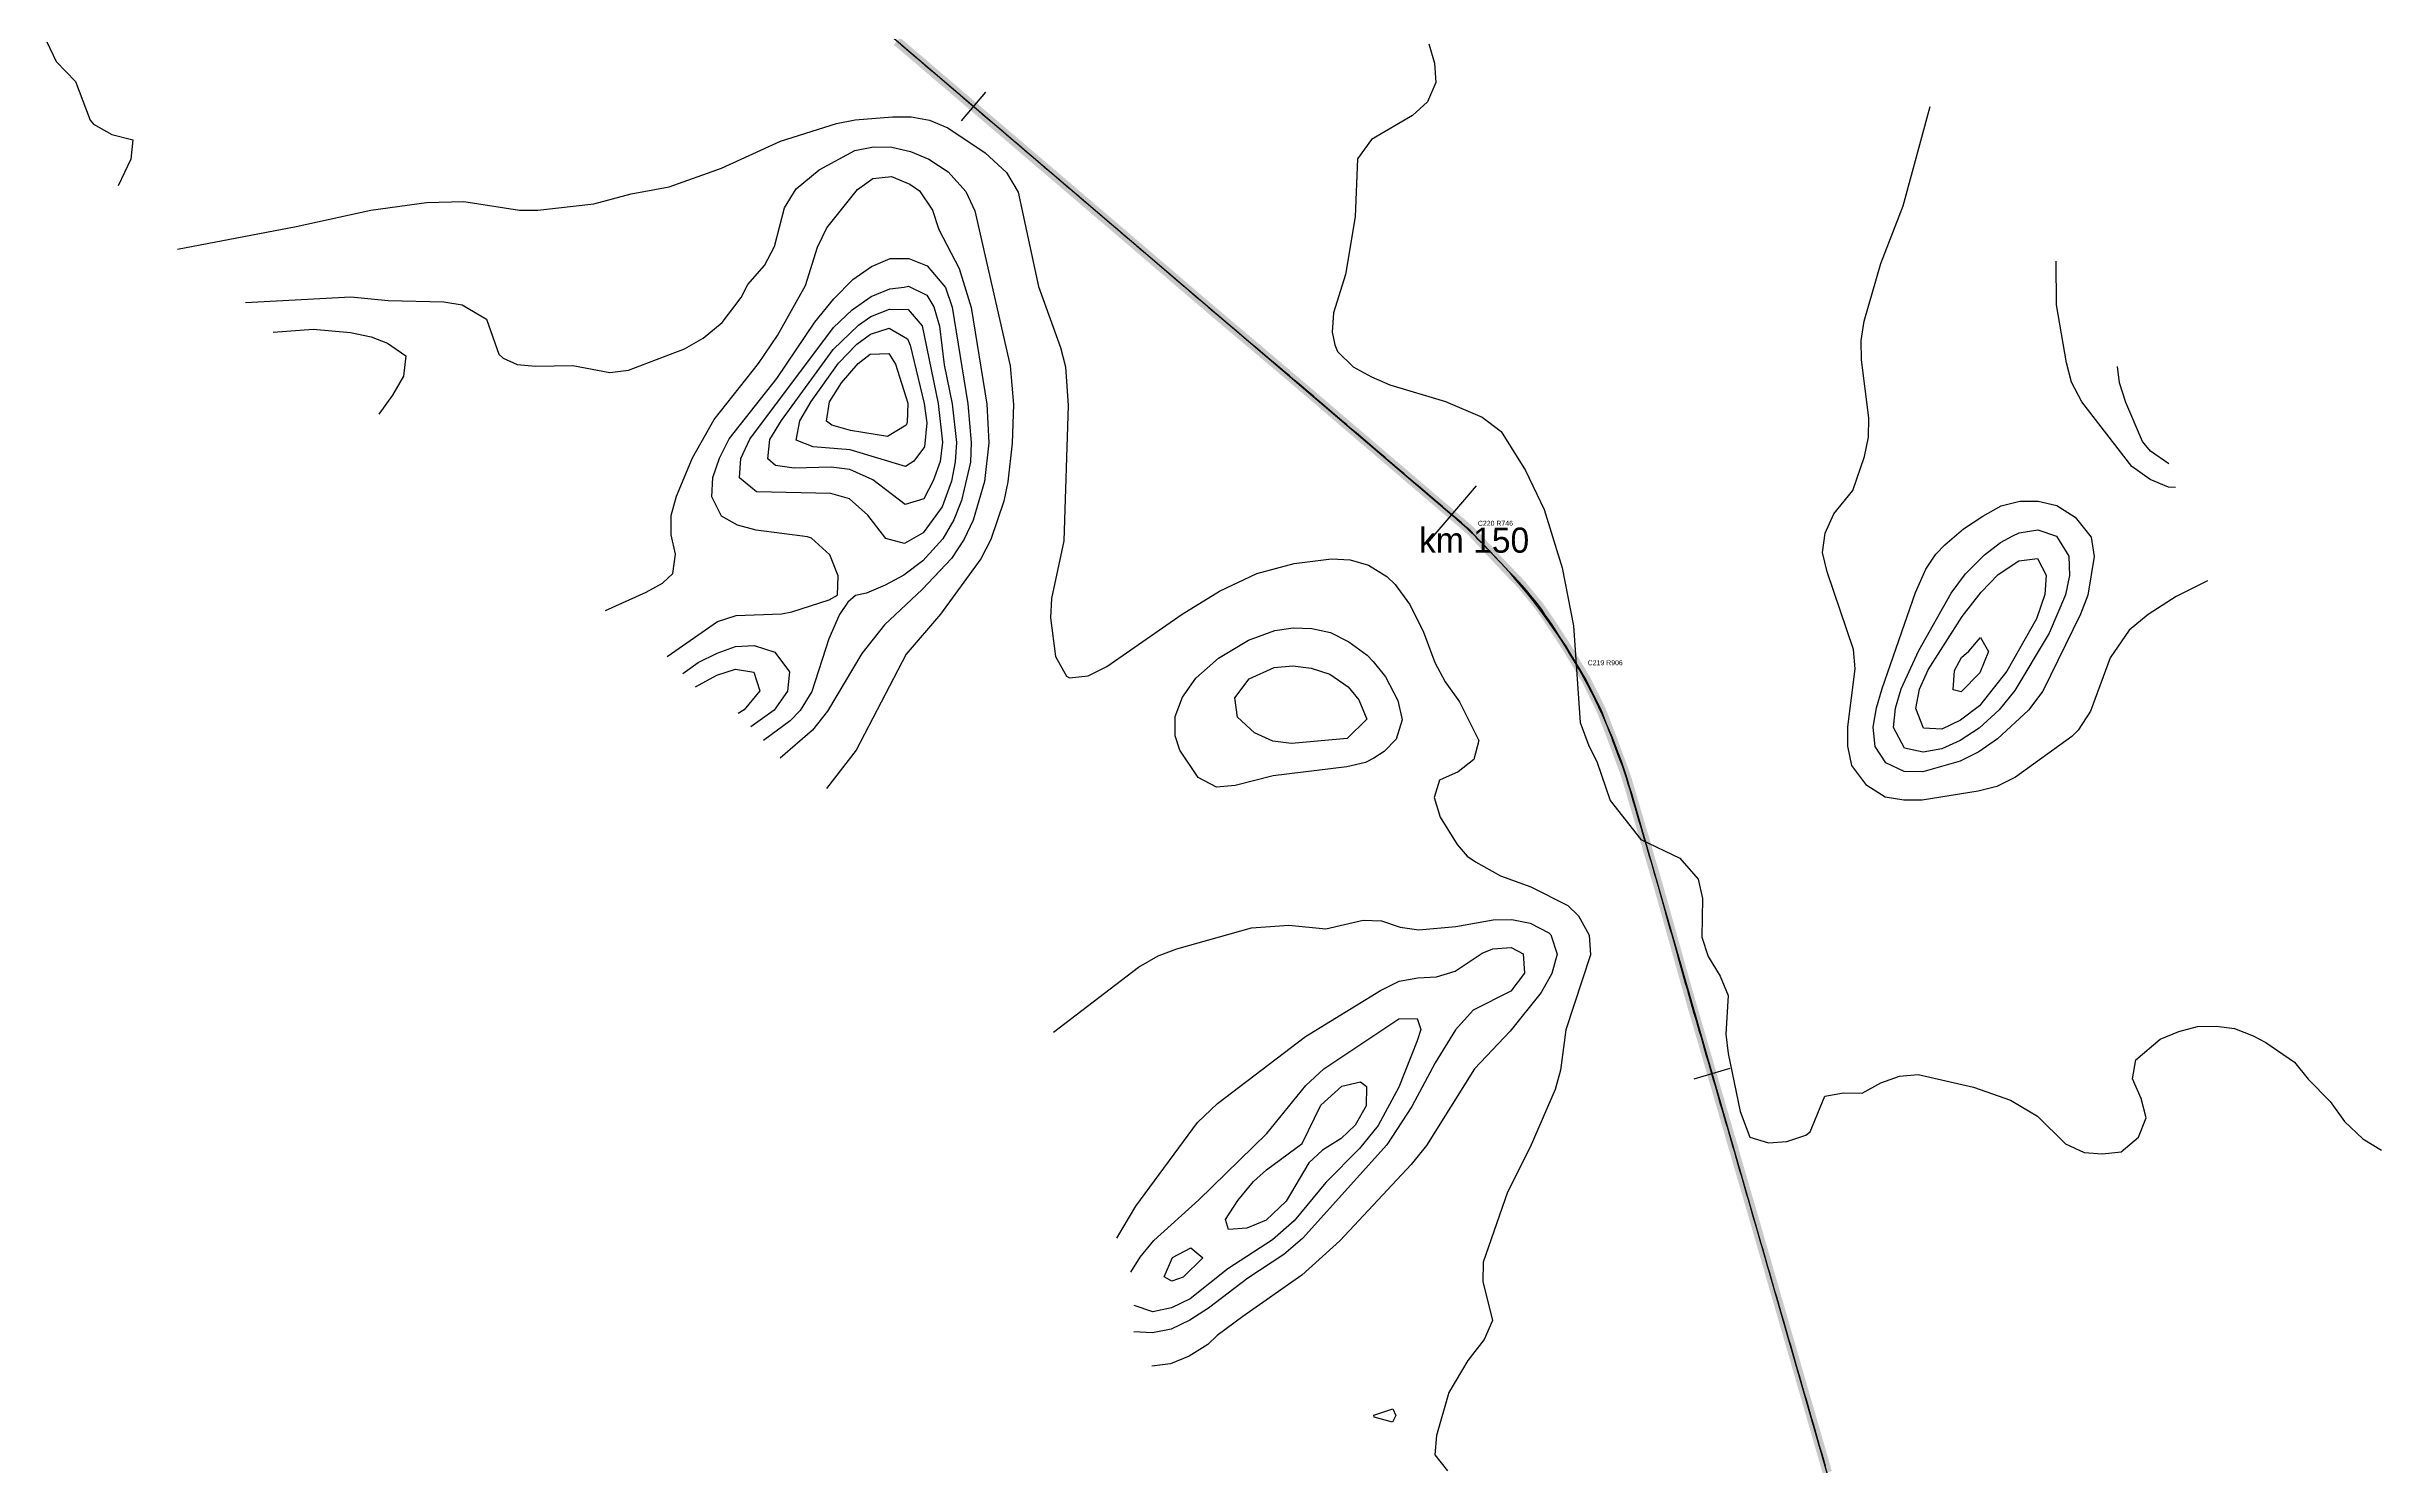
# Model space of a CAD drawing. Header units: metres. Extents: x 697254 to 930473, y 8023396 to 8227001.
# Drawn here: x 814167 to 817884, y 8095396 to 8097655 of the extents above; entities that cross this region are included whole.
import ezdxf

# ---------------------------------------------------------------- set-up
doc = ezdxf.new("R2010")
doc.units = ezdxf.units.M
for name, color, linetype in [('ALIGNMENT_FITTED', 4, 'Continuous'), ('CENTRELINE', 7, 'Continuous'), ('CHAINAGE', 7, 'Continuous'), ('CONTOUR_10M', 33, 'Continuous'), ('CONTOUR_INDEX_50M', 34, 'Continuous'), ('CURVE_LABELS', 4, 'Continuous'), ('GRADE_0-4', 3, 'Continuous')]:
    doc.layers.add(name, color=color, linetype=linetype)

msp = doc.modelspace()

# ---------------------------------------------------------------- linework, layer by layer
at = {"layer": 'ALIGNMENT_FITTED'}
for p, q in [((816404.5, 8096908.5), (814562.4, 8098482.3)), ((816479.9, 8096834.8), (816463.7, 8096852)), ((817846.4, 8092449.6), (816690.1, 8096465.3))]:
    msp.add_line(p, q, dxfattribs=at)
for centre, radius, start, end in [((815919.9, 8096341.3), 746, 43.2002, 49.491), ((815819.4, 8096214.6), 906.1, 16.0642, 43.2002)]:
    msp.add_arc(centre, radius, start, end, dxfattribs=at)
at = {"layer": 'CENTRELINE'}
msp.add_polyline3d([(816998.7, 8095394.6, 1117.7), (816996, 8095404.2, 1117.6), (816993.2, 8095413.9, 1117.7), (816990.4, 8095423.5, 1117.8), (816987.6, 8095433.1, 1117.8), (816984.8, 8095442.7, 1117.3), (816982.1, 8095452.3, 1116.8), (816979.3, 8095461.9, 1116.4), (816976.5, 8095471.6, 1116.2), (816973.7, 8095481.2, 1116.2), (816971, 8095490.8, 1116.1), (816968.2, 8095500.4, 1116.1), (816965.4, 8095510, 1116.1), (816962.6, 8095519.6, 1116.1), (816959.8, 8095529.2, 1116.4), (816957.1, 8095538.9, 1116.9), (816954.3, 8095548.5, 1117.1), (816951.5, 8095558.1, 1117), (816948.7, 8095567.7, 1116.4), (816945.9, 8095577.3, 1115.8), (816943.2, 8095586.9, 1115.3), (816940.4, 8095596.6, 1115.1), (816937.6, 8095606.2, 1114.8), (816934.8, 8095615.8, 1114.5), (816932.1, 8095625.4, 1114.3), (816929.3, 8095635, 1114.2), (816926.5, 8095644.6, 1113.9), (816923.7, 8095654.2, 1113.6), (816920.9, 8095663.9, 1113.5), (816918.2, 8095673.5, 1113.6), (816915.4, 8095683.1, 1113.6), (816912.6, 8095692.7, 1113.5), (816909.8, 8095702.3, 1113.2), (816907.1, 8095711.9, 1113), (816904.3, 8095721.5, 1113), (816901.5, 8095731.2, 1113.1), (816898.7, 8095740.8, 1113.1), (816895.9, 8095750.4, 1112.8), (816893.1, 8095760, 1112.3), (816890.4, 8095769.6, 1111.8), (816887.6, 8095779.2, 1111.6), (816884.8, 8095788.8, 1111.6), (816882, 8095798.4, 1111.6), (816879.2, 8095808.1, 1111.5), (816876.4, 8095817.7, 1111.5), (816873.6, 8095827.3, 1111.5), (816870.8, 8095836.9, 1111.4), (816868, 8095846.5, 1111.1), (816865.2, 8095856.1, 1110.8), (816862.4, 8095865.7, 1110.6), (816859.6, 8095875.3, 1110.5), (816856.8, 8095884.9, 1110.4), (816854.1, 8095894.6, 1110.4), (816851.3, 8095904.2, 1110.4), (816848.5, 8095913.8, 1110.3), (816845.7, 8095923.4, 1110.3), (816842.9, 8095933, 1110.3), (816840.1, 8095942.6, 1110.5), (816837.3, 8095952.2, 1110.6), (816834.5, 8095961.8, 1110.7), (816831.7, 8095971.4, 1111), (816828.9, 8095981.1, 1111.3), (816826.1, 8095990.7, 1111.6), (816823.3, 8096000.3, 1112.2), (816820.5, 8096009.9, 1112.8), (816817.8, 8096019.5, 1113), (816815, 8096029.1, 1112.4), (816812.2, 8096038.7, 1111.7), (816809.4, 8096048.3, 1111.2), (816806.6, 8096057.9, 1110.9), (816803.8, 8096067.6, 1110.9), (816801, 8096077.2, 1110.8), (816798.2, 8096086.8, 1110.9), (816795.4, 8096096.4, 1111.3), (816792.6, 8096106, 1111.6), (816789.8, 8096115.6, 1112), (816787, 8096125.2, 1112.2), (816784.2, 8096134.8, 1112.3), (816781.5, 8096144.4, 1112.4), (816778.7, 8096154.1, 1112), (816775.9, 8096163.7, 1111.6), (816773.2, 8096173.3, 1111.2), (816770.5, 8096182.9, 1111.1), (816767.8, 8096192.6, 1111.2), (816765.1, 8096202.2, 1111.4), (816762.4, 8096211.9, 1111.6), (816759.7, 8096221.5, 1111.7), (816757, 8096231.1, 1111.8), (816754.3, 8096240.8, 1111.8), (816751.6, 8096250.4, 1111.8), (816748.9, 8096260.1, 1111.7), (816746.2, 8096269.7, 1111.6), (816743.5, 8096279.3, 1111.9), (816740.8, 8096289, 1112.1), (816738.1, 8096298.6, 1112.4), (816735.4, 8096308.2, 1112.5), (816732.7, 8096317.9, 1112.4), (816729.9, 8096327.5, 1112.2), (816727.1, 8096337.1, 1111.7), (816724.3, 8096346.7, 1111.2), (816721.4, 8096356.3, 1110.7), (816718.6, 8096365.9, 1110.3), (816715.8, 8096375.5, 1110), (816713, 8096385.1, 1109.9), (816710.2, 8096394.7, 1109.8), (816707.3, 8096404.3, 1109.8), (816704.5, 8096413.9, 1109.8), (816701.7, 8096423.5, 1109.8), (816698.9, 8096433.1, 1109.4), (816696, 8096442.7, 1109.2), (816693.2, 8096452.3, 1108.9), (816690.4, 8096461.9, 1108.8), (816687.6, 8096471.5, 1108.7), (816684.7, 8096481.1, 1108.5), (816681.9, 8096490.7, 1108.9), (816678.7, 8096500.2, 1109.7), (816675.2, 8096509.6, 1110.2), (816671.7, 8096518.9, 1110.4), (816668.2, 8096528.3, 1110.3), (816664.7, 8096537.7, 1110.2), (816661.2, 8096547.1, 1110.1), (816657.8, 8096556.5, 1110), (816654.2, 8096565.8, 1109.9), (816650.6, 8096575.2, 1110), (816647, 8096584.5, 1109.9), (816643.4, 8096593.8, 1109.8), (816639.4, 8096603, 1109.8), (816634.9, 8096612, 1109.8), (816630.4, 8096620.9, 1109.8), (816626, 8096629.9, 1109.9), (816621.5, 8096638.8, 1110.1), (816617, 8096647.8, 1110), (816611.9, 8096656.4, 1110), (816606.8, 8096664.9, 1110), (816601.6, 8096673.5, 1110), (816596.4, 8096682.1, 1110.1), (816591.3, 8096690.7, 1110.4), (816586.1, 8096699.2, 1110.7), (816580.7, 8096707.6, 1111), (816575.2, 8096716, 1111.5), (816569.7, 8096724.4, 1112.1), (816564.3, 8096732.8, 1112.8), (816558.7, 8096741.1, 1112.6), (816553, 8096749.3, 1112.5), (816547.3, 8096757.6, 1112.6), (816541.5, 8096765.7, 1112.9), (816535.1, 8096773.4, 1113.3), (816528.8, 8096781.2, 1113.6), (816522.4, 8096788.9, 1113.9), (816516.1, 8096796.6, 1114), (816509.3, 8096804, 1114.2), (816502.4, 8096811.2, 1114.3), (816495.4, 8096818.4, 1114.4), (816488.5, 8096825.6, 1114.4), (816481.6, 8096832.9, 1114.5), (816474.8, 8096840.2, 1114.8), (816467.9, 8096847.5, 1115.3), (816461.1, 8096854.8, 1115.9), (816454.2, 8096862.1, 1116.2), (816447.4, 8096869.4, 1116.2), (816440.6, 8096876.7, 1116.2), (816433.7, 8096884, 1116.5), (816426.2, 8096890.6, 1117), (816418.6, 8096897.1, 1116.9), (816411, 8096903.6, 1116), (816403.3, 8096910.1, 1115.4), (816395.7, 8096916.6, 1114.9), (816388.1, 8096923.1, 1114.6), (816380.5, 8096929.6, 1114.4), (816372.9, 8096936.1, 1114.3), (816365.3, 8096942.6, 1114.2), (816357.7, 8096949.1, 1114.1), (816350, 8096955.6, 1114), (816342.4, 8096962.1, 1113.9), (816334.8, 8096968.6, 1113.8), (816327.2, 8096975.1, 1113.8), (816319.6, 8096981.6, 1113.9), (816312, 8096988.1, 1113.8), (816304.4, 8096994.6, 1113.7), (816296.8, 8097001.1, 1113.4), (816289.2, 8097007.6, 1113.2), (816281.6, 8097014.1, 1113), (816274, 8097020.6, 1112.8), (816266.4, 8097027.1, 1112.7), (816258.8, 8097033.6, 1112.5), (816251.2, 8097040.1, 1112.4), (816243.5, 8097046.6, 1112.3), (816235.9, 8097053.1, 1112.3), (816228.3, 8097059.6, 1112.4), (816220.7, 8097066.1, 1112.6), (816213.1, 8097072.6, 1112.7), (816205.5, 8097079.1, 1112.5), (816197.9, 8097085.6, 1112), (816190.3, 8097092.2, 1111.7), (816182.7, 8097098.7, 1111.5), (816175.1, 8097105.2, 1111.6), (816167.5, 8097111.7, 1111.6), (816159.9, 8097118.2, 1111.7), (816152.2, 8097124.6, 1111.7), (816144.6, 8097131.1, 1111.6), (816136.9, 8097137.6, 1111.6), (816129.3, 8097144, 1111.7), (816121.7, 8097150.5, 1111.8), (816114, 8097156.9, 1111.8), (816106.4, 8097163.4, 1111.8), (816098.7, 8097169.9, 1111.7), (816091.1, 8097176.3, 1112.1), (816083.4, 8097182.8, 1112.4), (816075.8, 8097189.3, 1112.5), (816068.2, 8097195.7, 1112.4), (816060.5, 8097202.2, 1112.7), (816052.9, 8097208.6, 1113.1), (816045.2, 8097215.1, 1113.3), (816037.6, 8097221.6, 1113.2), (816030, 8097228, 1113.2), (816022.3, 8097234.5, 1113.1), (816014.7, 8097241, 1113.2), (816007.1, 8097247.5, 1113.3), (815999.5, 8097254, 1113.4), (815991.9, 8097260.5, 1113.3), (815984.3, 8097267, 1113.2), (815976.7, 8097273.5, 1113.4), (815969.1, 8097280, 1113.6), (815961.5, 8097286.5, 1113.7), (815953.9, 8097293.1, 1113.7), (815946.3, 8097299.6, 1113.9), (815938.6, 8097306.1, 1114.1), (815931, 8097312.6, 1114.1), (815923.4, 8097319.1, 1114.1), (815915.8, 8097325.6, 1114.5), (815908.2, 8097332.1, 1115.1), (815900.6, 8097338.6, 1115.5), (815893, 8097345.1, 1115.5), (815885.4, 8097351.6, 1115.3), (815877.8, 8097358.1, 1115.3), (815870.2, 8097364.6, 1115.4), (815862.6, 8097371.1, 1115.3), (815855, 8097377.6, 1115.2), (815847.3, 8097384.1, 1115.1), (815839.7, 8097390.6, 1114.9), (815832.1, 8097397.1, 1115.3), (815824.5, 8097403.6, 1115.6), (815816.9, 8097410.1, 1115.7), (815809.3, 8097416.6, 1115.6), (815801.7, 8097423.1, 1115.5), (815794.1, 8097429.6, 1115.5), (815786.5, 8097436.1, 1115.5), (815778.9, 8097442.6, 1115.4), (815771.3, 8097449.1, 1115.5), (815763.6, 8097455.6, 1115.7), (815756, 8097462.1, 1115.9), (815748.4, 8097468.6, 1115.7), (815740.8, 8097475.1, 1115.7), (815733.2, 8097481.6, 1115.7), (815725.6, 8097488.1, 1115.7), (815718, 8097494.6, 1115.7), (815710.4, 8097501.1, 1115.8), (815702.8, 8097507.6, 1115.7), (815695.2, 8097514.1, 1115.3), (815687.6, 8097520.6, 1115.3), (815679.9, 8097527.1, 1115.4), (815672.3, 8097533.6, 1115.4), (815664.7, 8097540.1, 1115.2), (815657.1, 8097546.6, 1115.1), (815649.5, 8097553.1, 1115.3), (815641.9, 8097559.6, 1115.3), (815634.3, 8097566.1, 1115.2), (815626.7, 8097572.6, 1115.1), (815619.1, 8097579.1, 1114.9), (815611.5, 8097585.6, 1114.6), (815603.9, 8097592.1, 1114.3), (815596.3, 8097598.6, 1114.1), (815588.6, 8097605.1, 1113.9), (815581, 8097611.6, 1113.8), (815573.4, 8097618.1, 1113.7), (815565.8, 8097624.6, 1113.6), (815558.2, 8097631.1, 1113.4), (815550.6, 8097637.6, 1113.1), (815543, 8097644.1, 1112.9), (815535.4, 8097650.6, 1112.9), (815527.8, 8097657.1, 1112.8)], dxfattribs=at)
at = {"layer": 'CHAINAGE'}
for p, q in [((815661.4, 8097582.4), (815622.4, 8097536.8)), ((816442.3, 8096955.8), (816364.4, 8096864.4)), ((816846.6, 8096027.9), (816788.9, 8096011.1))]:
    msp.add_line(p, q, dxfattribs=at)
at = {"layer": 'CONTOUR_10M'}
for points, elevation in [([(814166.6, 8097662.3), (814181.6, 8097631.3), (814212.5, 8097599.5), (814235.8, 8097538.1), (814241.1, 8097531.7), (814270.4, 8097514.9), (814303.6, 8097506.3), (814300.8, 8097475.6), (814280.4, 8097433.4)], 1120), ([(816366.9, 8097659.4), (816376.2, 8097628.5), (816378, 8097597.7), (816365.2, 8097567.1), (816341.3, 8097545.5), (816275.6, 8097506.9), (816253.5, 8097476.5), (816249.6, 8097384.2), (816234.6, 8097292.2), (816215.5, 8097230.9), (816213.4, 8097200.2), (816217.4, 8097180.1), (816221.5, 8097169.3), (816246.4, 8097145.2), (816275.8, 8097129.3), (816305.1, 8097116.5), (816393.5, 8097090), (816452.2, 8097064.8), (816482.5, 8097042.2), (816521.1, 8096980.1), (816550.7, 8096918.1), (816579.4, 8096825.3), (816597.4, 8096732.7), (816608.2, 8096578.7), (816621.7, 8096541.7), (816634.7, 8096516.7), (816655.8, 8096454.9), (816704.4, 8096392.6), (816766.8, 8096362.7), (816796, 8096329.6), (816803, 8096298.7), (816801.9, 8096237.2), (816811.7, 8096206.3), (816831.2, 8096175.2), (816843.7, 8096144.3), (816839.9, 8096082.8), (816843.5, 8096051.9), (816862.6, 8095959.3), (816878.3, 8095918.4), (816907.7, 8095909.5), (816937.3, 8095911.8), (816967.1, 8095922), (816974.2, 8095926.9), (816997.6, 8095983.7), (817027.2, 8095989), (817056.8, 8095988.8), (817086.6, 8096004.9), (817116.4, 8096015.8), (817146, 8096018.3), (817234.4, 8095998.3), (817293.3, 8095977.4), (817336.2, 8095952), (817380.9, 8095907.8), (817410.3, 8095894), (817439.8, 8095892.1), (817469.4, 8095895.1), (817497, 8095918.8), (817509.1, 8095949.4), (817501.3, 8095980.3), (817487.3, 8096011.3), (817492.6, 8096042), (817531.4, 8096074.7), (817561.1, 8096086.9), (817590.8, 8096094.6), (817620.4, 8096095.5), (817649.9, 8096091.5), (817679.3, 8096080.1), (817699.8, 8096069.5), (817745.5, 8096038), (817767, 8096011.2), (817802.2, 8095975.6), (817825.1, 8095943.6), (817854.3, 8095915.8), (817883.6, 8095897.9)], 1110), ([(817606.7, 8096804.3), (817557.2, 8096779.5), (817512.2, 8096751), (817482.2, 8096725.6), (817452, 8096681.9), (817420.5, 8096597), (817400.7, 8096566.5), (817390.9, 8096556.6), (817301.2, 8096491.8), (817271.4, 8096476.9), (817241.7, 8096469.4), (817152.7, 8096455.1), (817123.1, 8096455), (817093.6, 8096460.1), (817064.4, 8096478.5), (817040.6, 8096510.5), (817034.2, 8096541.4), (817034.2, 8096572.1), (817046.1, 8096664.3), (817043.2, 8096695.1), (817001.3, 8096818.8), (816993.8, 8096849.7), (816998.1, 8096880.4), (817011.9, 8096911.2), (817042, 8096948.2), (817060.8, 8097002.5), (817067, 8097033.2), (817067.7, 8097064), (817055.9, 8097156.5), (817055.2, 8097187.2), (817060.2, 8097217.9), (817086.8, 8097309.8), (817122.3, 8097401.6), (817165.1, 8097559.6)], 1110), ([(814374.6, 8097332.3), (814563.9, 8097368.5), (814682.6, 8097394.8), (814771.5, 8097406.9), (814830.7, 8097408.3), (814919.2, 8097394.3), (814948.8, 8097394.6), (815037.7, 8097404.6), (815097.1, 8097420.8), (815157.4, 8097431.8), (815240.9, 8097461.2), (815335, 8097504.3), (815424.2, 8097532.6), (815453.8, 8097538.2), (815513.1, 8097542.9), (815542.7, 8097542.9), (815572.2, 8097538.1), (815601.5, 8097525.8), (815660.9, 8097485.6), (815694.9, 8097454.3), (815713.4, 8097423.2), (815745.6, 8097273), (815780.6, 8097176), (815788.9, 8097145.1), (815792.8, 8097083.5), (815786.1, 8096868.2), (815766.2, 8096776.2), (815764.6, 8096745.5), (815772.6, 8096683.8), (815790.2, 8096652.8), (815795.2, 8096650.2), (815824.8, 8096653.4), (815854.6, 8096667.8), (815974.2, 8096751.5), (816033.9, 8096788.2), (816093.5, 8096816.3), (816152.9, 8096832.1), (816212.2, 8096839.2), (816241.7, 8096837.6), (816271.2, 8096829.1), (816300.5, 8096811.1), (816313.4, 8096798.6), (816336.1, 8096767.5), (816358.3, 8096724.4), (816376.7, 8096674.6), (816393, 8096643.5), (816415.7, 8096611.7), (816446.6, 8096550.4), (816438.8, 8096519.7), (816414, 8096500.2), (816384.2, 8096487.1), (816375.4, 8096459.2), (816385.3, 8096428.3), (816412.2, 8096384.4), (816428.2, 8096366), (816441.4, 8096356.9), (816481.2, 8096334.5), (816529.5, 8096317), (816588.2, 8096287.6), (816605.5, 8096271), (816622.4, 8096240), (816624.4, 8096209.2), (816585.1, 8096089.7), (816577, 8096025.3), (816568.3, 8095994.6), (816528.5, 8095902.9), (816492.4, 8095831), (816453.5, 8095719.5), (816453.2, 8095688.7), (816468.7, 8095626.9), (816455.1, 8095596.3), (816429.2, 8095563.1), (816398.8, 8095512), (816379.5, 8095443.7), (816376.4, 8095412.9), (816396.9, 8095387.3)], 1120), ([(814483, 8097247.4), (814650.9, 8097256.7), (814710, 8097250.9), (814798.7, 8097248.6), (814828.2, 8097243.6), (814866.6, 8097220.8), (814886.2, 8097165.3), (814893.6, 8097158.8), (814915.5, 8097149.1), (814945, 8097146), (815004.2, 8097147.4), (815063.2, 8097136.1), (815092.8, 8097139.8), (815182.1, 8097173.8), (815211.9, 8097190.7), (815241.9, 8097215.5), (815272.1, 8097255.5), (815283.1, 8097276), (815309.3, 8097306.3), (815325.6, 8097336.9), (815341.3, 8097398.2), (815360.1, 8097428.6), (815396.4, 8097458.9), (815453.1, 8097489.6), (815482.8, 8097495.2), (815512.3, 8097494.8), (815541.8, 8097488), (815571.2, 8097475.5), (815601.9, 8097455.7), (815630.1, 8097424.5), (815644.2, 8097393.5), (815700.4, 8097146.5), (815705.8, 8097084.9), (815703.9, 8097023.4), (815696.9, 8096961.9), (815690.2, 8096931.3), (815669.9, 8096870), (815653.7, 8096839.5), (815589.7, 8096751.4), (815535.2, 8096687.5), (815455.4, 8096534.8), (815408, 8096473.9)], 1130), ([(815056.5, 8096757.3), (815121.2, 8096786.1), (815146.8, 8096800.6), (815163.5, 8096816.2), (815167.7, 8096846.9), (815160.6, 8096877.8), (815160.9, 8096908.6), (815169.1, 8096939.2), (815195, 8097000.4), (815229.3, 8097061.4), (815300, 8097150.4), (815330.3, 8097195.1), (815374.5, 8097274.6), (815393.7, 8097335.8), (815408.8, 8097366.4), (815457.3, 8097427.2), (815482, 8097445), (815511.6, 8097447.9), (815541, 8097436.2), (815556.2, 8097425.6), (815576.7, 8097394.6), (815587.2, 8097363.6), (815619.6, 8097301.6), (815638.3, 8097239.8), (815663.6, 8097085.5), (815666.6, 8097023.9), (815659.5, 8096962.5), (815641.8, 8096901.2), (815627.4, 8096870.7), (815607.3, 8096840.2), (815560.7, 8096790.6), (815500.7, 8096734.6), (815464.6, 8096688.5), (815409.7, 8096597.1), (815386.1, 8096566.7), (815334.1, 8096522)], 1140), ([(817555.8, 8096952.8), (817544.9, 8096953.3), (817515.5, 8096965.6), (817486.3, 8096986.4), (817406.5, 8097089.5), (817390.4, 8097120.5), (817382.1, 8097151.4), (817366.5, 8097244), (817365.7, 8097313.1)], 1120), ([(815531.6, 8097272.2), (815538.5, 8097273.3), (815567.9, 8097259.4), (815579, 8097240.7), (815588.3, 8097209.8), (815595.5, 8097148.1), (815608.3, 8097086.4), (815614.9, 8097024.7), (815613.2, 8096994), (815607, 8096963.3), (815592.3, 8096922.4), (815562.1, 8096880.6), (815532.3, 8096864.1), (815502.8, 8096871.7), (815473.8, 8096909.2), (815444.6, 8096935.2), (815415.2, 8096943.7), (815296.9, 8096946.2), (815269.6, 8096968.5), (815271.5, 8096999.2), (815286, 8097029.8), (815419.2, 8097207.7), (815449.2, 8097236.1), (815479.1, 8097256.9), (815508.9, 8097269.1), (815531.6, 8097272.2)], 1160), ([(815459.3, 8097211.7), (815478.6, 8097225.4), (815508.4, 8097237), (815538, 8097236.6), (815560.7, 8097210.2), (815585.8, 8097086.7), (815592.6, 8097025.1), (815588.9, 8096994.4), (815578.1, 8096963.7), (815562.9, 8096934.8), (815533.2, 8096926), (815482, 8096965.2), (815445.3, 8096981.6), (815415.8, 8096985.5), (815356.6, 8096983.6), (815327.1, 8096988), (815314.6, 8096998.5), (815318, 8097029.3), (815336.7, 8097059.8), (815418.7, 8097172.7), (815459.3, 8097211.7)], 1170), ([(814526.9, 8097200.2), (814591, 8097205.3), (814650.1, 8097200), (814683.3, 8097192.8), (814709, 8097183), (814738.2, 8097162.8), (814734.5, 8097130.5), (814717.4, 8097100), (814695.4, 8097069.6)], 1140), ([(815456.4, 8097181), (815478.2, 8097197.1), (815507.9, 8097206.8), (815537.2, 8097189.6), (815541.5, 8097179.7), (815563.7, 8097087), (815567.9, 8097056.2), (815564.2, 8097017.8), (815547.2, 8096995), (815534.1, 8096986.2), (815445.8, 8097013), (815386.7, 8097017.6), (815359.8, 8097028.6), (815365.8, 8097059.3), (815383.8, 8097089.8), (815427.3, 8097150.7), (815456.4, 8097181)], 1180), ([(815458.3, 8097150.2), (815477.7, 8097165.4), (815507.3, 8097166.6), (815517.9, 8097149.3), (815537.7, 8097087.4), (815536.8, 8097056.7), (815535.1, 8097052.5), (815505.3, 8097034.3), (815446.3, 8097043.9), (815416.8, 8097052.1), (815408.3, 8097058.7), (815413, 8097089.4), (815432.1, 8097119.8), (815458.3, 8097150.2)], 1190), ([(817545.5, 8096990.6), (817516.2, 8097010.8), (817503.1, 8097026.5), (817476.6, 8097088.4), (817466.8, 8097119.4), (817463.6, 8097145.5)], 1130), ([(817248.9, 8096907.3), (817278.3, 8096923.9), (817307.9, 8096931), (817337.5, 8096931), (817367, 8096924.1), (817396.3, 8096905.9), (817421.4, 8096873.9), (817426.6, 8096843), (817416.4, 8096781.6), (817404.6, 8096751.1), (817344.8, 8096628.9), (817321.6, 8096598.5), (817272.5, 8096552.9), (817242.6, 8096531.9), (817212.8, 8096517.1), (817153.4, 8096500.1), (817123.8, 8096500.6), (817094.5, 8096514.4), (817077.6, 8096540.7), (817074.6, 8096571.5), (817079.6, 8096602.2), (817088.9, 8096632.8), (817141.9, 8096785.9), (817158.4, 8096823), (817174.3, 8096846.9), (817188.6, 8096861.5), (817218.5, 8096887.2), (817248.9, 8096907.3)], 1120), ([(817296.7, 8096875.8), (817307.2, 8096880.9), (817336.8, 8096885.6), (817366.2, 8096875.6), (817386.1, 8096843.7), (817387.2, 8096812.9), (817381, 8096782.2), (817354.9, 8096721.1), (817300.3, 8096629.6), (817274.9, 8096599.2), (817243.2, 8096569.6), (817213.3, 8096550), (817183.6, 8096537.1), (817153.9, 8096531.8), (817124.4, 8096538.1), (817107.1, 8096571), (817110, 8096601.7), (817119.2, 8096632.4), (817147.2, 8096693.5), (817198.8, 8096785), (817221.6, 8096815.4), (817251.8, 8096845.7), (817277.4, 8096865.5), (817296.7, 8096875.8)], 1130), ([(817273.8, 8096814.6), (817306.5, 8096836.5), (817336.1, 8096839.8), (817349.8, 8096813.4), (817347.6, 8096782.7), (817334.6, 8096744.1), (817287.6, 8096660.5), (817243.8, 8096605.5), (817213.8, 8096582.3), (817184, 8096568.5), (817154.5, 8096570), (817142.7, 8096601.2), (817148.5, 8096631.9), (817162, 8096662.5), (817216.4, 8096747.6), (817246.6, 8096786.5), (817273.8, 8096814.6)], 1140), ([(815179.4, 8096656.7), (815204, 8096674.6), (815233.8, 8096689.5), (815263.5, 8096699.7), (815293.2, 8096701.3), (815325.8, 8096690.7), (815349.4, 8096659.5), (815346.1, 8096628.8), (815325, 8096598.4), (815287.7, 8096571.8)], 1160), ([(816080.2, 8096709.9), (816121.7, 8096725.3), (816151.3, 8096729.4), (816180.9, 8096728.5), (816210.4, 8096722.2), (816239.7, 8096707.4), (816269, 8096686.3), (816278.3, 8096676.1), (816298, 8096651.3), (816318, 8096613.9), (816324.4, 8096583), (816314.9, 8096552.4), (816296.2, 8096532.7), (816279.4, 8096522.2), (816266.3, 8096515.2), (816236.7, 8096508.5), (816119.1, 8096493.9), (816058.7, 8096478.3), (816029.1, 8096476.1), (815999.8, 8096491.3), (815970.9, 8096534.6), (815963.3, 8096557.8), (815963.5, 8096588.6), (815975, 8096619.2), (815996, 8096649.6), (816032.3, 8096681.3), (816080.2, 8096709.9)], 1130), ([(815199.3, 8096635.4), (815233.3, 8096654.2), (815263, 8096663.7), (815292.5, 8096659.1), (815301.9, 8096629.5), (815276.9, 8096599.1), (815267.6, 8096593.4)], 1170), ([(816081.1, 8096648.3), (816120.8, 8096666.3), (816150.4, 8096669), (816179.9, 8096665.2), (816209.3, 8096656), (816238.6, 8096635.5), (816255.9, 8096614.9), (816268.4, 8096583.9), (816237.3, 8096553.2), (816148.5, 8096545.6), (816119, 8096549.3), (816089.6, 8096562.6), (816062.5, 8096587.1), (816058, 8096617.9), (816081.1, 8096648.3)], 1140), ([(815769.8, 8096085.8), (815904.8, 8096189.5), (815936.3, 8096207.1), (815966, 8096218.6), (816084.8, 8096251.7), (816144.1, 8096256.2), (816203.1, 8096250.2), (816262.5, 8096264.4), (816292, 8096263.1), (816321.5, 8096252.8), (816351, 8096248.5), (816410.2, 8096253.8), (816469.5, 8096264.6), (816499.1, 8096265.1), (816528.6, 8096259.5), (816557.9, 8096244.2), (816561.4, 8096240.9), (816571.4, 8096210), (816563.2, 8096179.3), (816545.8, 8096148.8), (816496.4, 8096087.4), (816439.6, 8096027.4), (816363.4, 8095905.5), (816339.2, 8095875.1), (816225.3, 8095753.7), (816165.1, 8095699.1), (816070.8, 8095633), (816030.2, 8095602.9), (816015.5, 8095588.5), (815985.6, 8095570.2), (815955.9, 8095557.9), (815926.2, 8095553.9)], 1130), ([(815870.2, 8095757.7), (815900.6, 8095808.8), (815998.8, 8095941.8), (816030.4, 8095972.1), (816170.9, 8096078.7), (816290.3, 8096151.9), (816320.1, 8096166.9), (816349.8, 8096172.5), (816379.4, 8096174), (816409.1, 8096183), (816452, 8096211.8), (816468.8, 8096218.6), (816498.4, 8096220.6), (816517.1, 8096210.8), (816519.2, 8096180), (816497.4, 8096151.3), (816437.7, 8096121.1), (816409.8, 8096089.4), (816377.3, 8096036.8), (816340.1, 8095967.4), (816300.3, 8095906.4), (816166, 8095757.2), (816136, 8095731.6), (816078.9, 8095694.4), (816016.4, 8095646.4), (815986.5, 8095627.4), (815956.7, 8095613.2), (815927.1, 8095607), (815897.5, 8095608.5)], 1140), ([(816228.7, 8095999.9), (816258.5, 8096007), (816267.7, 8095999.3), (816267.3, 8095968.5), (816250, 8095938), (816227.6, 8095916.5), (816197.7, 8095897.9), (816176.2, 8095877.6), (816140.2, 8095816.6), (816108.1, 8095786.3), (816077.5, 8095773.6), (816047.9, 8095771.4), (816043.5, 8095787.3), (816062.8, 8095817.8), (816088.1, 8095848.2), (816108.5, 8095866.5), (816165.7, 8095908.5), (816194.9, 8095969.6), (816228.7, 8095999.9)], 1160), ([(815959.1, 8095727.1), (815988.3, 8095742.5), (816007.2, 8095726.3), (815975.8, 8095696), (815957.9, 8095689.4), (815945.6, 8095696.5), (815959.1, 8095727.1)], 1160), ([(816279.8, 8095476), (816309.7, 8095486.2), (816314.6, 8095475.4), (816309.4, 8095464.9), (816279.9, 8095472.8), (816279.8, 8095476)], 1130)]:
    msp.add_lwpolyline(points, dxfattribs=dict(at, elevation=elevation))
at = {"layer": 'CONTOUR_INDEX_50M', "elevation": 1150}
for points in [[(815154.2, 8096683.7), (815234.6, 8096739.6), (815264.3, 8096749), (815336.4, 8096752), (815353.1, 8096755.3), (815412.6, 8096774.2), (815425.7, 8096781.5), (815426.8, 8096812.2), (815413.7, 8096845.8), (815384.5, 8096872.1), (815377.9, 8096874.5), (815296, 8096885), (815266.5, 8096892.8), (815241.2, 8096907.4), (815225.5, 8096938.4), (815227.1, 8096969.1), (815237.8, 8096999.7), (815253.3, 8097030.3), (815329.2, 8097126.8), (815389.8, 8097216.5), (815419.9, 8097253.5), (815450, 8097284.1), (815479.9, 8097304.6), (815509.6, 8097317.7), (815539.2, 8097317.6), (815568.6, 8097306), (815597.7, 8097271.6), (815608.4, 8097240.2), (815633, 8097086), (815638.7, 8097024.4), (815637.3, 8096993.6), (815623.1, 8096932.3), (815611, 8096901.7), (815593.4, 8096871.2), (815561.4, 8096836), (815531.5, 8096813.4), (815501.7, 8096797.3), (815471.9, 8096784.8), (815454.3, 8096781), (815442.1, 8096770.7), (815428.9, 8096750.6), (815411.6, 8096712.1), (815384.8, 8096628.2), (815366.2, 8096597.7), (815350.5, 8096581.6), (815308, 8096550)], [(817226.7, 8096692.3), (817245.4, 8096714.1), (817258.4, 8096691.8), (817244.6, 8096657.8), (817214.5, 8096627.9), (817202.1, 8096631.1), (817203.9, 8096661.8), (817215.4, 8096682.1), (817226.7, 8096692.3)], [(815892.6, 8095703.9), (815907.3, 8095727.8), (815929.3, 8095754.1), (816001, 8095818.7), (816109.4, 8095924.7), (816171.5, 8096000.7), (816199.7, 8096027.4), (816319.2, 8096106.9), (816348.8, 8096107.7), (816354.5, 8096090.2), (816348.3, 8096072), (816319.3, 8095998.5), (816286.4, 8095937.4), (816256.9, 8095900.7), (816202.9, 8095846.4), (816152.7, 8095785.6), (816118.2, 8095755.4), (816046.9, 8095709.2), (815987, 8095661.2), (815957.2, 8095646.7), (815927.6, 8095640.3), (815898.2, 8095650.8)]]:
    msp.add_lwpolyline(points, dxfattribs=at)
at = {"layer": 'GRADE_0-4', "const_width": 15}
msp.add_lwpolyline([(817001.5, 8095385), (816998.7, 8095394.6), (816996, 8095404.2), (816993.2, 8095413.9), (816990.4, 8095423.5), (816987.6, 8095433.1), (816984.8, 8095442.7), (816982.1, 8095452.3), (816979.3, 8095461.9), (816976.5, 8095471.6), (816973.7, 8095481.2), (816971, 8095490.8), (816968.2, 8095500.4), (816965.4, 8095510), (816962.6, 8095519.6), (816959.8, 8095529.2), (816957.1, 8095538.9), (816954.3, 8095548.5), (816951.5, 8095558.1), (816948.7, 8095567.7), (816945.9, 8095577.3), (816943.2, 8095586.9), (816940.4, 8095596.6), (816937.6, 8095606.2), (816934.8, 8095615.8), (816932.1, 8095625.4), (816929.3, 8095635), (816926.5, 8095644.6), (816923.7, 8095654.2), (816920.9, 8095663.9), (816918.2, 8095673.5), (816915.4, 8095683.1), (816912.6, 8095692.7), (816909.8, 8095702.3), (816907.1, 8095711.9), (816904.3, 8095721.5), (816901.5, 8095731.2), (816898.7, 8095740.8), (816895.9, 8095750.4), (816893.1, 8095760), (816890.4, 8095769.6), (816887.6, 8095779.2), (816884.8, 8095788.8), (816882, 8095798.4), (816879.2, 8095808.1), (816876.4, 8095817.7), (816873.6, 8095827.3), (816870.8, 8095836.9), (816868, 8095846.5), (816865.2, 8095856.1), (816862.4, 8095865.7), (816859.6, 8095875.3), (816856.8, 8095884.9), (816854.1, 8095894.6), (816851.3, 8095904.2), (816848.5, 8095913.8), (816845.7, 8095923.4), (816842.9, 8095933), (816840.1, 8095942.6), (816837.3, 8095952.2), (816834.5, 8095961.8), (816831.7, 8095971.4), (816828.9, 8095981.1), (816826.1, 8095990.7), (816823.3, 8096000.3), (816820.5, 8096009.9), (816817.8, 8096019.5), (816815, 8096029.1), (816812.2, 8096038.7), (816809.4, 8096048.3), (816806.6, 8096057.9), (816803.8, 8096067.6), (816801, 8096077.2), (816798.2, 8096086.8), (816795.4, 8096096.4), (816792.6, 8096106), (816789.8, 8096115.6), (816787, 8096125.2), (816784.2, 8096134.8), (816781.5, 8096144.4), (816778.7, 8096154.1), (816775.9, 8096163.7), (816773.2, 8096173.3), (816770.5, 8096182.9), (816767.8, 8096192.6), (816765.1, 8096202.2), (816762.4, 8096211.9), (816759.7, 8096221.5), (816757, 8096231.1), (816754.3, 8096240.8), (816751.6, 8096250.4), (816748.9, 8096260.1), (816746.2, 8096269.7), (816743.5, 8096279.3), (816740.8, 8096289), (816738.1, 8096298.6), (816735.4, 8096308.2), (816732.7, 8096317.9), (816729.9, 8096327.5), (816727.1, 8096337.1), (816724.3, 8096346.7), (816721.4, 8096356.3), (816718.6, 8096365.9), (816715.8, 8096375.5), (816713, 8096385.1), (816710.2, 8096394.7), (816707.3, 8096404.3), (816704.5, 8096413.9), (816701.7, 8096423.5), (816698.9, 8096433.1), (816696, 8096442.7), (816693.2, 8096452.3), (816690.4, 8096461.9), (816687.6, 8096471.5), (816684.7, 8096481.1), (816681.9, 8096490.7), (816678.7, 8096500.2), (816675.2, 8096509.6), (816671.7, 8096518.9), (816668.2, 8096528.3), (816664.7, 8096537.7), (816661.2, 8096547.1), (816657.8, 8096556.5), (816654.2, 8096565.8), (816650.6, 8096575.2), (816647, 8096584.5), (816643.4, 8096593.8), (816639.4, 8096603), (816634.9, 8096612), (816630.4, 8096620.9), (816626, 8096629.9), (816621.5, 8096638.8), (816617, 8096647.8), (816611.9, 8096656.4), (816606.8, 8096664.9), (816601.6, 8096673.5), (816596.4, 8096682.1), (816591.3, 8096690.7), (816586.1, 8096699.2), (816580.7, 8096707.6), (816575.2, 8096716), (816569.7, 8096724.4), (816564.3, 8096732.8), (816558.7, 8096741.1), (816553, 8096749.3), (816547.3, 8096757.6), (816541.5, 8096765.7), (816535.1, 8096773.4), (816528.8, 8096781.2), (816522.4, 8096788.9), (816516.1, 8096796.6), (816509.3, 8096804), (816502.4, 8096811.2), (816495.4, 8096818.4), (816488.5, 8096825.6), (816481.6, 8096832.9), (816474.8, 8096840.2), (816467.9, 8096847.5), (816461.1, 8096854.8), (816454.2, 8096862.1), (816447.4, 8096869.4), (816440.6, 8096876.7), (816433.7, 8096884), (816426.2, 8096890.6), (816418.6, 8096897.1), (816411, 8096903.6), (816403.3, 8096910.1), (816395.7, 8096916.6), (816388.1, 8096923.1), (816380.5, 8096929.6), (816372.9, 8096936.1), (816365.3, 8096942.6), (816357.7, 8096949.1), (816350, 8096955.6), (816342.4, 8096962.1), (816334.8, 8096968.6), (816327.2, 8096975.1), (816319.6, 8096981.6), (816312, 8096988.1), (816304.4, 8096994.6), (816296.8, 8097001.1), (816289.2, 8097007.6), (816281.6, 8097014.1), (816274, 8097020.6), (816266.4, 8097027.1), (816258.8, 8097033.6), (816251.2, 8097040.1), (816243.5, 8097046.6), (816235.9, 8097053.1), (816228.3, 8097059.6), (816220.7, 8097066.1), (816213.1, 8097072.6), (816205.5, 8097079.1), (816197.9, 8097085.6), (816190.3, 8097092.2), (816182.7, 8097098.7), (816175.1, 8097105.2), (816167.5, 8097111.7), (816159.9, 8097118.2), (816152.2, 8097124.6), (816144.6, 8097131.1), (816136.9, 8097137.6), (816129.3, 8097144), (816121.7, 8097150.5), (816114, 8097156.9), (816106.4, 8097163.4), (816098.7, 8097169.9), (816091.1, 8097176.3), (816083.4, 8097182.8), (816075.8, 8097189.3), (816068.2, 8097195.7), (816060.5, 8097202.2), (816052.9, 8097208.6), (816045.2, 8097215.1), (816037.6, 8097221.6), (816030, 8097228), (816022.3, 8097234.5), (816014.7, 8097241), (816007.1, 8097247.5), (815999.5, 8097254), (815991.9, 8097260.5), (815984.3, 8097267), (815976.7, 8097273.5), (815969.1, 8097280), (815961.5, 8097286.5), (815953.9, 8097293.1), (815946.3, 8097299.6), (815938.6, 8097306.1), (815931, 8097312.6), (815923.4, 8097319.1), (815915.8, 8097325.6), (815908.2, 8097332.1), (815900.6, 8097338.6), (815893, 8097345.1), (815885.4, 8097351.6), (815877.8, 8097358.1), (815870.2, 8097364.6), (815862.6, 8097371.1), (815855, 8097377.6), (815847.3, 8097384.1), (815839.7, 8097390.6), (815832.1, 8097397.1), (815824.5, 8097403.6), (815816.9, 8097410.1), (815809.3, 8097416.6), (815801.7, 8097423.1), (815794.1, 8097429.6), (815786.5, 8097436.1), (815778.9, 8097442.6), (815771.3, 8097449.1), (815763.6, 8097455.6), (815756, 8097462.1), (815748.4, 8097468.6), (815740.8, 8097475.1), (815733.2, 8097481.6), (815725.6, 8097488.1), (815718, 8097494.6), (815710.4, 8097501.1), (815702.8, 8097507.6), (815695.2, 8097514.1), (815687.6, 8097520.6), (815679.9, 8097527.1), (815672.3, 8097533.6), (815664.7, 8097540.1), (815657.1, 8097546.6), (815649.5, 8097553.1), (815641.9, 8097559.6), (815634.3, 8097566.1), (815626.7, 8097572.6), (815619.1, 8097579.1), (815611.5, 8097585.6), (815603.9, 8097592.1), (815596.3, 8097598.6), (815588.6, 8097605.1), (815581, 8097611.6), (815573.4, 8097618.1), (815565.8, 8097624.6), (815558.2, 8097631.1), (815550.6, 8097637.6), (815543, 8097644.1), (815535.4, 8097650.6), (815527.8, 8097657.1), (815520.2, 8097663.6)], dxfattribs=at)

# ---------------------------------------------------------------- texts
at = {"layer": 'CHAINAGE'}
msp.add_text('km 150', height=40, dxfattribs=at).set_placement((816351.5, 8096849.2))
at = {"layer": 'CURVE_LABELS'}
for s, p in [('C220 R746', (816445.2, 8096892)), ('C219 R906', (816620, 8096670))]:
    msp.add_text(s, height=8, dxfattribs=at).set_placement(p)

doc.saveas('drawing.dxf')
